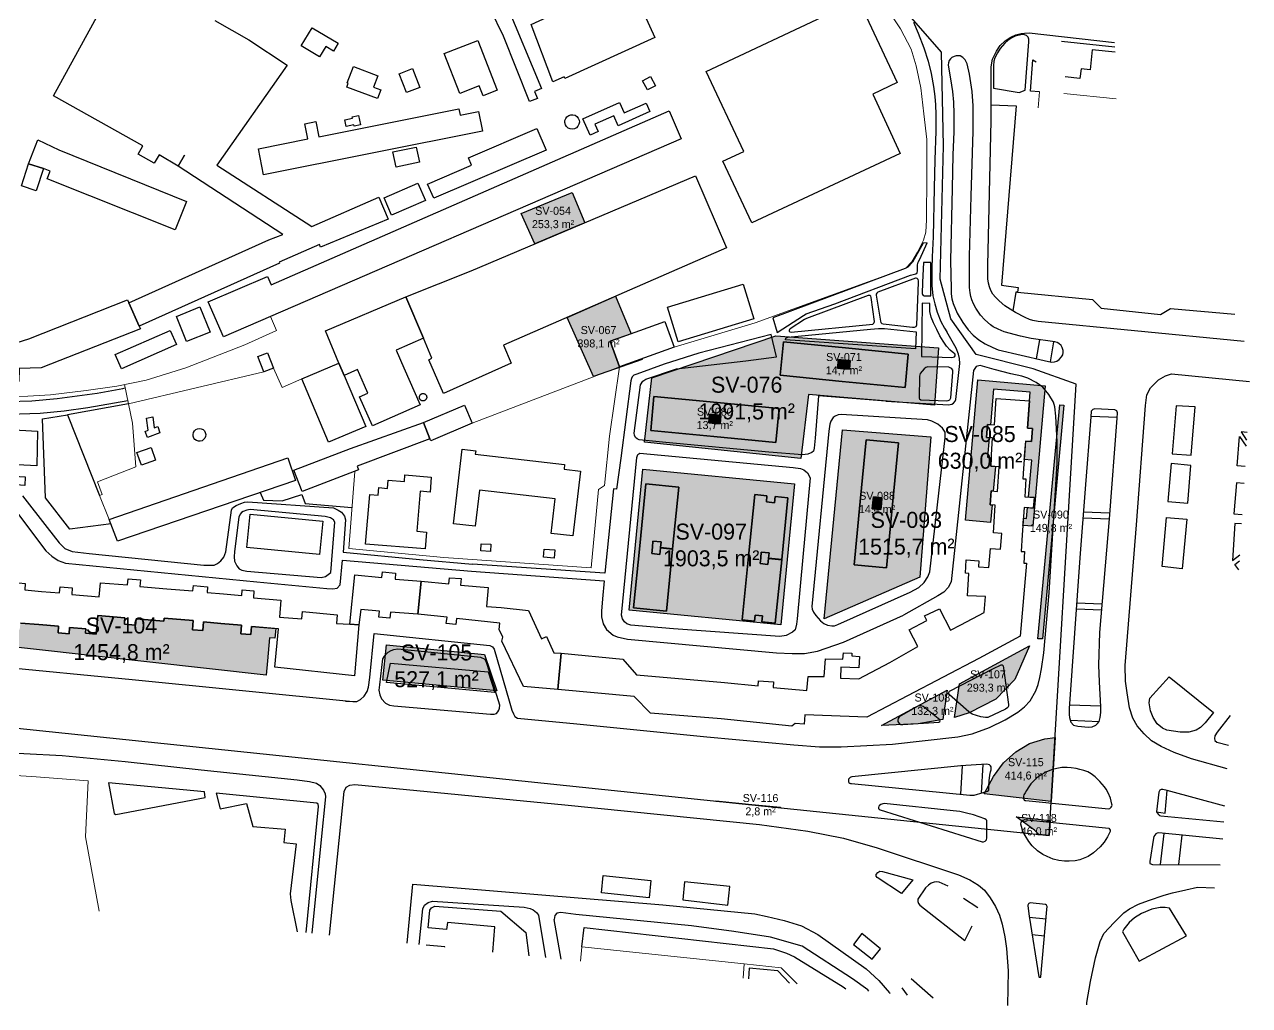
# Model space of a CAD drawing. Header units: metres. Extents: x -1319 to 2200, y -1209 to 1268.
# Drawn here: x 1026.6 to 1485.6, y -1001.9 to -634.2 of the extents above; entities that cross this region are included whole.
import ezdxf

# ---------------------------------------------------------------- set-up
doc = ezdxf.new("R2010")
doc.units = ezdxf.units.M
for name, color, linetype, lineweight, true_color in [('CLADIRI_CONTUR', 7, 'Continuous', 25, 0x4b5962), ('LIMITA_STUDIU', 7, 'Continuous', 25, 0x354c40), ('PARCELE_CONTUR', 7, 'Continuous', 13, 0xb58c63), ('PAVAJ', 7, 'Continuous', 25, 0xd1d6d2), ('STRAZI', 7, 'Continuous', 25, 0xc4cccb), ('VERDE_PLIN', 7, 'Continuous', 25, 0x286847)]:
    doc.layers.add(name, color=color, linetype=linetype, lineweight=lineweight, true_color=true_color)
doc.layers.add('VERDE_CONTUR_CALCUL', color=82, linetype='Continuous', true_color=0x286847)
doc.layers.add('VERDE_SUPRAFETE', color=7, linetype='Continuous', true_color=0x1e372a)

msp = doc.modelspace()

# ---------------------------------------------------------------- hatches: boundary and pattern name
at = {"layer": 'VERDE_PLIN'}
h = msp.add_hatch(color=256, dxfattribs=at)
h.dxf.hatch_style = 1
h.paths.add_polyline_path([(1231.78, -697.2), (1212.75, -705.13), (1217.79, -716.49), (1234.04, -709.61), (1236.54, -708.55), (1231.78, -697.2)])
h = msp.add_hatch(color=256, dxfattribs=at)
h.dxf.hatch_style = 1
h.paths.add_polyline_path([(1246.1, -752.97), (1253.98, -750.13), (1248.09, -736.12), (1230, -744.02), (1239.8, -766.11), (1258.03, -759.8), (1257.91, -759.52), (1249.56, -762.53), (1246.1, -752.97)])
h = msp.add_hatch(color=256, dxfattribs=at)
h.dxf.hatch_style = 1
h.paths.add_polyline_path([(1367.55, -776.86), (1369.07, -755.46), (1358.83, -754.62), (1308.19, -750.91), (1261.71, -766.71), (1258.9, -790.83), (1317.54, -796.85), (1320.35, -772.91), (1367.55, -776.86)])
h.paths.add_polyline_path([(1262.46, -773.65), (1286.13, -775.95), (1309.37, -778.2), (1308.14, -790.95), (1284.89, -788.7), (1261.23, -786.4), (1262.46, -773.65)], flags=0)
h.paths.add_polyline_path([(1309.78, -765.71), (1311.01, -753.2), (1334.24, -755.47), (1357.77, -757.78), (1356.55, -770.29), (1333.01, -767.99), (1309.78, -765.71)], flags=0)
h = msp.add_hatch(color=256, dxfattribs=at)
h.dxf.hatch_style = 1
h.paths.add_polyline_path([(1331.56, -759.78), (1331.25, -763.05), (1333.48, -763.24), (1335.72, -763.46), (1336.04, -760.21), (1333.79, -759.99), (1331.56, -759.78)])
h = msp.add_hatch(color=256, dxfattribs=at)
h.dxf.hatch_style = 1
h.paths.add_polyline_path([(1389.14, -814.27), (1388.47, -814.22), (1388.81, -809.08), (1389.6, -809.13), (1390.42, -799.92), (1388.67, -799.8), (1388.88, -796.6), (1387.44, -796.47), (1388.1, -789.1), (1387.1, -789.03), (1387.42, -784.17), (1388.54, -784.24), (1389.74, -770.88), (1403.46, -772.09), (1403.02, -776.91), (1402.45, -785.5), (1404.26, -785.62), (1403.93, -790.49), (1401.82, -790.35), (1401.3, -796.09), (1401.27, -796.63), (1401.23, -797.23), (1404.02, -797.48), (1402.78, -811.35), (1405.04, -811.5), (1404.63, -815.47), (1402.42, -815.31), (1402.06, -819.35), (1400.92, -819.26), (1400.77, -821.39), (1400.73, -822), (1404.39, -822.32), (1409.1, -769.63), (1383.87, -767.39), (1379.16, -820.08), (1388.54, -820.91), (1389.14, -814.27)])
h = msp.add_hatch(color=256, dxfattribs=at)
h.dxf.hatch_style = 1
h.paths.add_polyline_path([(1285.68, -780.58), (1283.29, -780.35), (1282.98, -783.54), (1285.37, -783.77), (1287.22, -783.95), (1287.53, -780.76), (1285.68, -780.58)])
h = msp.add_hatch(color=256, dxfattribs=at)
h.dxf.hatch_style = 1
h.paths.add_polyline_path([(1406.25, -864.49), (1408.06, -864.56), (1416.08, -776.91), (1414.5, -776.75), (1406.25, -864.49)])
h = msp.add_hatch(color=256, dxfattribs=at)
h.dxf.hatch_style = 1
h.paths.add_polyline_path([(1333.12, -786.12), (1326.29, -857.02), (1362.04, -841.44), (1366.18, -788.83), (1333.12, -786.12)])
h.paths.add_polyline_path([(1349.6, -837.91), (1337.48, -836.75), (1339.73, -813.06), (1341.94, -789.86), (1354.06, -791.01), (1351.86, -814.2), (1349.6, -837.91)], flags=0)
h = msp.add_hatch(color=256, dxfattribs=at)
h.dxf.hatch_style = 1
h.paths.add_polyline_path([(1253.11, -853.72), (1309.98, -859.24), (1315.14, -806.44), (1258.28, -800.92), (1253.11, -853.72)])
h.paths.add_polyline_path([(1305.37, -834.31), (1305.58, -832.26), (1302.68, -831.97), (1302.47, -834.1), (1302.24, -836.3), (1305.14, -836.6), (1305.36, -834.4), (1310.32, -834.9), (1307.91, -858.65), (1302.93, -858.15), (1303.16, -855.88), (1300.4, -855.6), (1300.17, -857.86), (1295.49, -857.39), (1297.9, -833.64), (1300.26, -810.38), (1304.82, -810.84), (1304.58, -813.18), (1307.61, -813.49), (1307.85, -811.15), (1312.68, -811.64), (1310.33, -834.81), (1305.37, -834.31)], flags=0)
h.paths.add_polyline_path([(1264.7, -832.85), (1264.95, -830.42), (1269.45, -830.88), (1267.12, -854.15), (1254.8, -852.91), (1257.14, -829.64), (1259.47, -806.36), (1271.79, -807.6), (1269.47, -830.74), (1264.96, -830.29), (1265.17, -828.2), (1262.09, -827.89), (1261.87, -830.12), (1261.63, -832.54), (1264.7, -832.85)], flags=0)
h = msp.add_hatch(color=256, dxfattribs=at)
h.dxf.hatch_style = 1
h.paths.add_polyline_path([(1347.67, -813.81), (1347.88, -811.63), (1344.68, -811.33), (1344.47, -813.51), (1344.26, -815.78), (1347.46, -816.08), (1347.67, -813.81)])
h = msp.add_hatch(color=256, dxfattribs=at)
h.dxf.hatch_style = 1
h.paths.add_polyline_path([(1078.85, -857.85), (1068.38, -856.98), (1068.18, -859.36), (1064.04, -859.01), (1064.24, -856.61), (1054.02, -855.76), (1053.44, -862.75), (1049.43, -862.41), (1049.56, -860.81), (1043.47, -860.3), (1043.28, -862.63), (1039.16, -862.29), (1039.38, -859.73), (1031.91, -859.1), (1025.05, -858.57), (1024.78, -861.09), (1020.57, -860.63), (1020.92, -857.75), (1017.81, -857.47), (1017.58, -859.13), (1010.38, -858.54), (1010.9, -853.36), (1008.92, -853.17), (1007.42, -865.85), (1117.19, -878.18), (1117.63, -872.76), (1118.43, -864.07), (1120.38, -864.25), (1120.71, -860.64), (1111.66, -859.88), (1111.41, -862.92), (1107.69, -862.61), (1107.96, -859.38), (1100.22, -858.73), (1093.67, -858.18), (1093.4, -861.4), (1089.52, -861.07), (1089.81, -857.62), (1078.94, -856.71), (1078.85, -857.85)])
h = msp.add_hatch(color=256, dxfattribs=at)
h.dxf.hatch_style = 1
h.paths.add_polyline_path([(1162.23, -866.74), (1160.9, -879.98), (1203.61, -884), (1198.97, -870.38), (1162.23, -866.74)])
h = msp.add_hatch(color=256, dxfattribs=at)
h.dxf.hatch_style = 1
h.paths.add_polyline_path([(1380.64, -892.21), (1390.51, -887.14), (1397.65, -879.76), (1403.21, -867.1), (1376.91, -881.39), (1375.14, -893.94), (1380.64, -892.21)])
h = msp.add_hatch(color=256, dxfattribs=at)
h.dxf.hatch_style = 1
h.paths.add_polyline_path([(1370.7, -894.77), (1372.32, -883.79), (1347.7, -897.01), (1361.48, -896.35), (1370.7, -894.77)])
h = msp.add_hatch(color=256, dxfattribs=at)
h.dxf.hatch_style = 1
h.paths.add_polyline_path([(1403.15, -903.78), (1398.01, -906.85), (1393.44, -910.95), (1389.7, -916.07), (1386.25, -922.62), (1411.36, -925.48), (1412.79, -901.54), (1408.87, -901.98), (1403.15, -903.78)])
h = msp.add_hatch(color=256, dxfattribs=at)
h.dxf.hatch_style = 1
h.paths.add_polyline_path([(1309.88, -927.81), (1309.9, -927.58), (1285.65, -925.29), (1295.47, -926.32), (1309.88, -927.81)])
h = msp.add_hatch(color=256, dxfattribs=at)
h.dxf.hatch_style = 1
h.paths.add_polyline_path([(1398.18, -931.2), (1405.11, -936.25), (1406.7, -937.82), (1410.6, -938.22), (1410.94, -932.59), (1398.18, -931.2)])

# ---------------------------------------------------------------- linework, layer by layer
at = {"layer": 'CLADIRI_CONTUR'}
for points in [[(1097.9, -632.71), (1110.6, -640), (1125.04, -649.45), (1098.66, -686.95), (1134.23, -709.9), (1159.41, -698.95), (1162.84, -707.17), (1137.56, -717.65), (1137.08, -716.65), (1121.96, -723.36), (1122.1, -723.68), (1069.56, -747.25), (1065.67, -738.61), (1118.2, -714.99), (1123.4, -712.9), (1084.22, -687.35), (1076.99, -683.06), (1075.15, -686.26), (1069.2, -682.87), (1070.93, -679.68), (1037.47, -660.91), (1063.47, -613.52)], [(1022.07, -843.29), (1026.87, -843.74), (1026.71, -846.18), (1032.94, -846.73), (1039.76, -847.3), (1039.95, -845), (1044.48, -845.38), (1044.27, -847.9), (1054.61, -848.77), (1055.05, -843.47), (1065.2, -844.32), (1065.39, -841.99), (1070.05, -842.38), (1069.85, -844.88), (1079.87, -845.71), (1089.7, -846.54), (1089.87, -844.52), (1095.22, -844.97), (1095.03, -847.16), (1101.15, -847.68), (1108.01, -848.25), (1108.19, -846.08), (1112.58, -846.45), (1112.36, -849.1), (1122.64, -849.96), (1122.12, -856.32), (1130.48, -857.01), (1130.76, -854.31), (1143.72, -855.45), (1143.51, -858.7), (1148.46, -858.98), (1151.93, -859.24), (1150.21, -878.33), (1120.4, -875.11), (1121.74, -860.73), (1111.66, -859.88), (1111.41, -862.92), (1107.69, -862.61), (1107.96, -859.38), (1100.22, -858.73), (1093.67, -858.18), (1093.4, -861.4), (1089.52, -861.07), (1089.81, -857.62), (1078.94, -856.71), (1078.85, -857.85), (1068.38, -856.98), (1068.18, -859.36), (1064.04, -859.01), (1064.24, -856.61), (1054.02, -855.76), (1053.44, -862.75), (1049.43, -862.41), (1049.56, -860.81), (1043.47, -860.3), (1043.28, -862.63), (1039.16, -862.29), (1039.38, -859.73), (1031.91, -859.1), (1025.05, -858.57)]]:
    msp.add_lwpolyline(points, dxfattribs=at)
for points in [[(1254.83, -621.51), (1262.77, -639.09), (1229.1, -654.51), (1228.79, -653.8), (1224.54, -655.72), (1216.5, -634.22), (1257.3, -615.34), (1259.07, -619.26), (1254.83, -621.51)], [(1215.82, -663.12), (1206.06, -638.59), (1201.27, -628.61), (1207, -626.18), (1220.27, -658.24), (1217.73, -659.31), (1218.78, -661.97), (1215.82, -663.12)], [(1339.11, -625.09), (1353.64, -656.03), (1344.44, -660.35), (1354.78, -682.6), (1299.14, -708.63), (1288.31, -685.48), (1296.09, -681.84), (1282.05, -651.8), (1329.91, -629.41), (1339.11, -625.09)], [(1142.33, -644.22), (1139.48, -642.5), (1137.15, -646.37), (1130.3, -642.24), (1134.4, -635.44), (1144.1, -641.29), (1142.33, -644.22)], [(1203.72, -658.9), (1198.45, -660.95), (1197.01, -657.23), (1189.72, -660.06), (1183.89, -645.07), (1196.46, -640.19), (1203.72, -658.9)], [(1160.09, -658.77), (1158.89, -661.98), (1147.38, -657.69), (1147.93, -656.2), (1147.56, -656.06), (1149.81, -650.03), (1158.95, -653.43), (1157.34, -657.75), (1160.09, -658.77)], [(1174.69, -657.79), (1169.7, -659.75), (1166.94, -652.71), (1171.93, -650.75), (1174.69, -657.79)], [(1262.99, -657.17), (1259.99, -658.77), (1258.17, -655.37), (1261.17, -653.76), (1262.99, -657.17)], [(1240.3, -671.64), (1241.51, -674.35), (1238.53, -675.69), (1235.79, -669.55), (1249.51, -663.41), (1251.28, -667.36), (1259.49, -663.69), (1260.91, -666.87), (1249.03, -672.18), (1247.38, -668.48), (1240.3, -671.64)], [(1117.64, -728.66), (1119.04, -731.83), (1268.2, -666.58), (1272.65, -677.03), (1101.18, -751.34), (1095.39, -738.15), (1117.64, -728.66)], [(1189.86, -668.27), (1196.7, -666.9), (1198.16, -674.23), (1116.16, -690.58), (1114.21, -680.79), (1132.76, -677.09), (1131.64, -671.45), (1135.72, -670.64), (1136.86, -676.33), (1189.38, -665.85), (1189.86, -668.27)], [(1149.4, -668.78), (1151.76, -668.31), (1152.47, -671.86), (1150.11, -672.34), (1150.01, -671.82), (1147.07, -672.41), (1146.58, -669.95), (1149.52, -669.36), (1149.4, -668.78)], [(1230.33, -673.03), (1229.72, -672.5), (1229.29, -671.81), (1229.08, -671.02), (1229.12, -670.21), (1229.39, -669.45), (1229.87, -668.8), (1230.53, -668.32), (1231.3, -668.05), (1232.11, -668.03), (1232.89, -668.24), (1233.58, -668.67), (1234.11, -669.29), (1234.43, -670.04), (1234.51, -670.84), (1234.36, -671.64), (1233.98, -672.36), (1233.4, -672.93), (1232.68, -673.31), (1231.88, -673.45), (1231.08, -673.36), (1230.33, -673.03)], [(1192.92, -684.18), (1218.54, -673.22), (1222.01, -681.32), (1179.92, -699.34), (1177.66, -694.05), (1194.13, -687), (1192.92, -684.18)], [(1031.01, -696.54), (1025.42, -694.73), (1028.1, -686.45), (1031.6, -677.4), (1039.4, -681.15), (1087.24, -700.63), (1083, -711.22), (1035.02, -692.03), (1036.18, -689.17), (1033.69, -688.26), (1031.01, -696.54)], [(1086.57, -683.17), (1086.57, -683.17), (1084.22, -687.35), (1086.57, -683.17)], [(1165.83, -687.76), (1164.61, -682.02), (1173.4, -680.15), (1174.62, -685.88), (1165.83, -687.76)], [(1033.69, -688.26), (1033.69, -688.26), (1028.1, -686.45), (1033.69, -688.26)], [(1183.62, -772.6), (1178.04, -759.96), (1179.28, -759.32), (1176.14, -751.81), (1169.46, -736.3), (1193.91, -726.61), (1278.05, -690.96), (1289.63, -717.98), (1206.07, -754.47), (1206.07, -754.47), (1208.93, -761.14), (1183.62, -772.6)], [(1176.8, -700.25), (1164.13, -705.68), (1161.34, -699.15), (1174.01, -693.73), (1176.8, -700.25)], [(1299.88, -744.58), (1271.57, -753.21), (1267.59, -740.14), (1295.9, -731.51), (1299.88, -744.58)], [(1070.02, -748.27), (1032.84, -762.97), (1032.84, -762.97), (1024.58, -763.13), (1024.52, -768), (988.06, -765.85), (976.4, -763.79), (974.93, -763.52), (977.03, -754.19), (1016.65, -755.72), (1028.26, -752.02), (1065.17, -737.46), (1065.67, -738.61), (1069.56, -747.25), (1070.02, -748.27)], [(1153.97, -769.49), (1153.97, -769.49), (1151.38, -763.54), (1146.41, -765.82), (1144.41, -761.21), (1139.33, -749.04), (1169.46, -736.3), (1176.14, -751.81), (1165.83, -756.32), (1168.69, -762.92), (1174.85, -776.73), (1157.02, -784.69), (1152.16, -773.79), (1155.27, -772.4), (1153.97, -769.49)], [(1096.2, -749.51), (1087.35, -753.11), (1083.49, -743.62), (1092.34, -740.02), (1096.2, -749.51)], [(1269.98, -755.16), (1249.56, -762.53), (1246.1, -752.97), (1266.53, -745.6), (1269.98, -755.16)], [(1081.23, -748.87), (1083.57, -754.21), (1062.95, -763.25), (1060.61, -757.91), (1081.23, -748.87)], [(1114.08, -758.71), (1117.7, -757.35), (1119.87, -763.11), (1116.25, -764.48), (1114.08, -758.71)], [(1356.55, -770.29), (1333.01, -767.99), (1309.78, -765.71), (1311.01, -753.2), (1334.24, -755.47), (1357.77, -757.78), (1356.55, -770.29)], [(1146.41, -765.82), (1154.44, -784.96), (1140.53, -790.83), (1130.5, -767.08), (1144.41, -761.21), (1146.41, -765.82)], [(1336.04, -760.21), (1333.79, -759.99), (1331.56, -759.78), (1331.25, -763.05), (1333.48, -763.24), (1335.72, -763.46), (1336.04, -760.21)], [(1174.8, -773.15), (1174.89, -773.04), (1174.99, -772.93), (1175.1, -772.84), (1175.22, -772.76), (1175.35, -772.69), (1175.48, -772.64), (1175.62, -772.6), (1175.76, -772.57), (1175.91, -772.56), (1176.05, -772.57), (1176.19, -772.59), (1176.33, -772.62), (1176.47, -772.67), (1176.6, -772.73), (1176.72, -772.81), (1176.83, -772.9), (1176.94, -772.99), (1177.03, -773.1), (1177.11, -773.22), (1177.18, -773.35), (1177.23, -773.48), (1177.27, -773.62), (1177.3, -773.76), (1177.31, -773.91), (1177.31, -774.05), (1177.29, -774.2), (1177.25, -774.33), (1177.2, -774.47), (1177.14, -774.6), (1177.06, -774.72), (1176.98, -774.84), (1176.88, -774.94), (1176.77, -775.03), (1176.65, -775.11), (1176.52, -775.18), (1176.39, -775.24), (1176.25, -775.28), (1176.11, -775.3), (1175.96, -775.31), (1175.82, -775.31), (1175.68, -775.29), (1175.54, -775.25), (1175.4, -775.21), (1175.27, -775.14), (1175.15, -775.07), (1175.03, -774.98), (1174.93, -774.88), (1174.84, -774.77), (1174.76, -774.65), (1174.69, -774.52), (1174.63, -774.39), (1174.59, -774.25), (1174.57, -774.11), (1174.56, -773.97), (1174.56, -773.82), (1174.58, -773.68), (1174.62, -773.54), (1174.67, -773.4), (1174.73, -773.27), (1174.8, -773.15)], [(1339.44, -871.14), (1339.28, -875.37), (1332.45, -875.12), (1332.37, -879.28), (1339.23, -879.5), (1350.81, -873.39), (1361.31, -867.42), (1358.04, -861.07), (1364.76, -857.64), (1363.85, -855.92), (1369.48, -853.24), (1373.64, -861.2), (1377.5, -859.22), (1386.24, -854.58), (1386.71, -848.66), (1380, -848.36), (1380.49, -839.98), (1379.19, -839.93), (1379.47, -834.92), (1384.15, -835.21), (1384.08, -837.5), (1387.98, -837.71), (1388.52, -830.59), (1392.34, -830.86), (1392.81, -825.01), (1389.66, -824.8), (1390.36, -814.35), (1388.47, -814.22), (1388.81, -809.08), (1391.19, -809.24), (1391.8, -800.01), (1388.67, -799.8), (1389.38, -789.18), (1387.1, -789.03), (1387.42, -784.17), (1390.07, -784.34), (1390.73, -774.45), (1403.13, -775.27), (1402.45, -785.5), (1404.26, -785.62), (1403.93, -790.49), (1401.68, -790.35), (1401, -800.62), (1400.74, -804.5), (1401.87, -804.58), (1401.44, -811.26), (1405.04, -811.5), (1404.63, -815.47), (1401.2, -815.23), (1400.48, -825.52), (1400.09, -831.71), (1401.26, -831.79), (1401.06, -836.09), (1402, -836.17), (1399.72, -863.56), (1384.2, -871.82), (1357.51, -885.83), (1357.51, -885.83), (1342.29, -893.87), (1319.04, -892.98), (1318.72, -896.47), (1315.39, -896.23), (1314.13, -897.2), (1287.64, -894.49), (1261.16, -892.4), (1255.09, -886.14), (1226.39, -883.52), (1227.65, -869.9), (1250.8, -872.08), (1255.86, -878.04), (1288.93, -880.93), (1301.48, -882.09), (1301.6, -880.2), (1307.26, -880.58), (1307.11, -882.73), (1319.74, -883.82), (1320.25, -878.59), (1326.28, -878.61), (1326.74, -871.99), (1333.28, -872.15), (1333.48, -869.78), (1336.64, -869.83), (1336.56, -870.93), (1339.44, -871.14)], [(1284.89, -788.7), (1261.23, -786.4), (1262.46, -773.65), (1286.13, -775.95), (1309.37, -778.2), (1308.14, -790.95), (1284.89, -788.7)], [(1176.11, -783.41), (1191.44, -776.96), (1194.35, -783.64), (1178.86, -790.34), (1178.52, -789.5), (1176.11, -783.41)], [(1287.53, -780.76), (1285.68, -780.58), (1283.29, -780.35), (1282.98, -783.54), (1285.37, -783.77), (1285.33, -784.21), (1285.37, -783.77), (1287.22, -783.95), (1287.53, -780.76)], [(1031.22, -799.71), (980.13, -797.03), (980.72, -783.74), (1031.49, -786.69), (1031.22, -799.71)], [(1075.23, -785.42), (1076.57, -784.91), (1077.24, -787.32), (1072.69, -788.98), (1071.78, -786.73), (1072.93, -786.27), (1072.31, -781.74), (1074.62, -781.31), (1075.23, -785.42)], [(1178.52, -789.5), (1151.23, -799.77), (1151.77, -801.19), (1130.62, -809.28), (1127.56, -801.29), (1148.71, -793.2), (1176.11, -783.41), (1178.52, -789.5)], [(1090.47, -789.8), (1090.03, -789.24), (1089.77, -788.57), (1089.73, -787.86), (1089.89, -787.17), (1090.25, -786.55), (1090.78, -786.08), (1091.43, -785.77), (1092.13, -785.67), (1092.84, -785.79), (1093.48, -786.1), (1093.99, -786.59), (1094.34, -787.21), (1094.5, -787.91), (1094.43, -788.62), (1094.17, -789.28), (1093.72, -789.83), (1093.12, -790.23), (1092.44, -790.43), (1091.73, -790.43), (1091.05, -790.21), (1090.47, -789.8)], [(1070.4, -799.43), (1068.71, -794.64), (1074.01, -792.76), (1075.71, -797.56), (1070.4, -799.43)], [(1195.49, -822.3), (1187.36, -821.36), (1190.58, -793.43), (1195.66, -794.02), (1195.52, -795.25), (1228.97, -799.1), (1228.76, -800.91), (1234.92, -801.61), (1232.12, -825.9), (1223.97, -824.96), (1225.46, -812.03), (1197.05, -808.76), (1195.49, -822.3)], [(1354.06, -791.01), (1351.86, -814.2), (1349.6, -837.91), (1337.48, -836.75), (1339.73, -813.06), (1341.94, -789.86), (1354.06, -791.01)], [(1058.26, -819.73), (1125.24, -796.64), (1128.15, -805.17), (1061.4, -827.95), (1058.26, -819.73)], [(1177.25, -824.47), (1176.73, -830.82), (1154.42, -828.97), (1155.96, -810.42), (1159.17, -810.68), (1159.4, -807.83), (1162.61, -808.1), (1162.86, -805.08), (1168.94, -805.59), (1169.15, -803.05), (1179.01, -803.87), (1178.55, -809.48), (1174.84, -809.17), (1173.6, -824.17), (1177.25, -824.47)], [(1264.7, -832.85), (1264.95, -830.42), (1269.45, -830.88), (1267.12, -854.15), (1254.8, -852.91), (1257.14, -829.64), (1259.47, -806.36), (1271.79, -807.6), (1269.47, -830.74), (1264.96, -830.29), (1265.17, -828.2), (1262.09, -827.89), (1261.87, -830.12), (1261.63, -832.54), (1264.7, -832.85)], [(1305.36, -834.4), (1310.32, -834.9), (1307.91, -858.65), (1302.93, -858.15), (1303.16, -855.88), (1300.4, -855.6), (1300.17, -857.86), (1295.49, -857.39), (1297.9, -833.64), (1300.26, -810.38), (1304.82, -810.84), (1304.58, -813.18), (1307.61, -813.49), (1307.85, -811.15), (1312.68, -811.64), (1310.33, -834.81), (1305.37, -834.31), (1305.58, -832.26), (1302.68, -831.97), (1302.47, -834.1), (1302.24, -836.3), (1305.14, -836.6), (1305.36, -834.4)], [(1344.26, -815.78), (1347.46, -816.08), (1347.67, -813.81), (1347.88, -811.63), (1344.68, -811.33), (1344.47, -813.51), (1344.26, -815.78)], [(1137.13, -832.85), (1109.95, -830.22), (1111.15, -817.77), (1138.34, -820.39), (1137.13, -832.85)], [(1197.59, -831.56), (1197.77, -828.84), (1201.36, -829.08), (1201.18, -831.8), (1197.59, -831.56)], [(1221.06, -833.94), (1221.28, -830.9), (1225.27, -831.2), (1225.05, -834.24), (1221.06, -833.94)], [(1152.56, -853.49), (1151.93, -859.24), (1148.46, -858.98), (1150.31, -840.49), (1160.52, -841.48), (1160.73, -839.44), (1165.67, -839.9), (1165.45, -842.15), (1175.24, -842.9), (1174.02, -855.26), (1163.72, -854.53), (1163.43, -856.76), (1159.33, -856.41), (1159.6, -854.11), (1152.56, -853.49)], [(1220.29, -864.49), (1222.21, -863.58), (1224.99, -869.71), (1227.65, -869.9), (1226.39, -883.52), (1213.52, -882.39), (1205.44, -865.34), (1205.89, -863.92), (1204.42, -860.97), (1204.66, -858.57), (1204.66, -858.57), (1188.49, -856.83), (1188.2, -859.1), (1184.63, -858.81), (1184.96, -856.34), (1174.02, -855.26), (1175.24, -842.9), (1185.6, -843.94), (1185.84, -841.62), (1190.16, -841.93), (1190.01, -844.35), (1200.33, -845.32), (1199.73, -852.35), (1205.25, -852.78), (1215.4, -853.87), (1220.29, -864.49)]]:
    msp.add_lwpolyline(points, close=True, dxfattribs=at)
at = {"layer": 'LIMITA_STUDIU'}
msp.add_lwpolyline([(1012.94, -896.82), (1295.47, -926.32), (1410.6, -938.22), (1420.69, -769.02), (1404.52, -763.32), (1383.18, -757.89), (1373.67, -744.5), (1369.72, -729.69), (1371.02, -679.75), (1370.24, -644.57), (1201.03, -451.04), (1171.02, -416.11), (1152.27, -386.88), (1128.98, -332.16), (1082.41, -216.5), (1040.11, -110.56), (989.66, 11.69)], dxfattribs=at)
at = {"layer": 'PARCELE_CONTUR'}
for points in [[(1351.82, -631.42), (1354.86, -635.85), (1358.85, -643.47), (1360.76, -649.7), (1362.41, -658.02), (1363.58, -667.69), (1364.71, -677.28), (1364.68, -690.69), (1364.64, -707.5), (1364.28, -712.04), (1363.51, -715.12), (1361.27, -719.55), (1359.07, -723.14), (1356.88, -725.52), (1300.36, -746.03), (1269.98, -755.16)], [(1406.89, -659.47), (1406.47, -665.48)], [(1435.64, -662.04), (1416.04, -660.15)], [(975, -770.06), (981.62, -771.53), (987.92, -772.77), (994.95, -773.65), (1003.89, -774.16), (1014.88, -774.24), (1036.27, -772.99), (1049.67, -771.38), (1061.18, -769.77), (1072.24, -767.57), (1087.03, -762.96), (1109.09, -754.24), (1121.03, -748.89), (1118.75, -743.73)], [(1065.57, -776.41), (1116.25, -764.48)], [(1119.87, -763.11), (1123.12, -770.24), (1130.5, -767.08)], [(1249.56, -762.53), (1245.75, -788.56), (1243.91, -807.09), (1241.72, -808.56), (1238.93, -837.86), (1183.7, -833.98), (1148.09, -830.61), (1150.33, -801.74)], [(1194.35, -783.64), (1249.56, -762.53)], [(1064.02, -769.2), (1067.11, -783.61), (1068.35, -800.02), (1054, -805.63), (1055.68, -810.39), (1054.69, -810.74), (1058.26, -819.73)], [(938.49, -920.26), (949.19, -918.29), (963.84, -916.53), (981.42, -915.21), (994.75, -914.92), (1012.55, -915.14), (1029.33, -916.16), (1050.5, -917.7), (1049.47, -938.72), (1054.51, -966.52)], [(1295.91, -991.71), (1296.32, -986.28), (1235.41, -980.01), (1234.92, -985.35)], [(1316.17, -993.81), (1310.11, -987.81), (1296.32, -986.28)]]:
    msp.add_lwpolyline(points, dxfattribs=at)
at = {"layer": 'PAVAJ'}
for points in [[(1399.28, -659.78), (1401.58, -658.84), (1402.89, -640.77), (1402.96, -639.72), (1402.72, -638.92), (1402, -638.31), (1401.3, -638.05), (1400.55, -638.01), (1399.94, -638.05), (1397.85, -638.66), (1396.33, -639.37), (1395.02, -640.28), (1393.9, -641.19), (1393.01, -642.17), (1392.17, -643.2), (1391.14, -644.87), (1390.15, -646.72), (1389.87, -648), (1389.71, -649.74), (1389.66, -658.12), (1399.28, -659.78)], [(1415.21, -640.49), (1435.19, -642.62)], [(1435.26, -644.59), (1426.68, -643.7), (1425.88, -651.19), (1422.55, -650.91), (1422.09, -654.47), (1416.61, -653.87)], [(1406.89, -659.47), (1403.5, -659.2), (1404.43, -647.44), (1405.66, -648.28)], [(1388.85, -664.33), (1398.21, -664.77), (1392.73, -731.96), (1398.88, -732.87), (1398.74, -734.61), (1398.02, -734.56), (1396.93, -741.55)], [(1361.19, -725.54), (1361.2, -724.33), (1361.49, -723.37), (1362.03, -722.14), (1364.8, -716.09), (1363.31, -716.15), (1359.36, -723.31), (1357.57, -725.13), (1356.55, -725.66), (1306.98, -744.24), (1308.62, -749.7), (1318.48, -743.28), (1319.49, -742.72), (1330.26, -738.9), (1358.55, -728.24), (1360.55, -727.72), (1361.06, -727.3), (1361.17, -726.61), (1361.19, -725.54)], [(1363.41, -723.46), (1363.11, -730.84), (1363, -735.15), (1363.05, -735.48), (1363.33, -735.76), (1363.67, -735.89), (1366.24, -735.9), (1366.19, -723.48), (1363.41, -723.46)], [(1348.36, -746.47), (1359.4, -747.74), (1360.1, -747.7), (1360.7, -747.39), (1360.94, -746.86), (1361.64, -730.98), (1361.64, -730.35), (1361.43, -729.8), (1361.13, -729.49), (1360.71, -729.36), (1360.42, -729.35), (1346.37, -734.57), (1345.92, -734.96), (1345.78, -735.36), (1345.78, -735.71), (1347.36, -745.44), (1347.51, -745.97), (1347.81, -746.28), (1348.36, -746.47)], [(1313.84, -749.59), (1344.48, -746.51), (1344.81, -746.23), (1345.04, -745.95), (1345.11, -745.6), (1343.85, -736.5), (1343.74, -736.11), (1343.41, -735.87), (1343.13, -735.8), (1342.71, -735.83), (1319.66, -744.41), (1318.89, -744.82), (1313.51, -748.33), (1313.29, -748.56), (1313.16, -748.88), (1313.18, -749.21), (1313.36, -749.42), (1313.84, -749.59)], [(1363, -738.68), (1362.69, -758.68), (1370.4, -758.96), (1373.99, -759.02), (1374.57, -758.98), (1375.06, -758.75), (1375.27, -758.42), (1375.34, -758.02), (1375.15, -757.68), (1374.83, -757.39), (1373.46, -756.27), (1372.11, -754.84), (1370.85, -752.98), (1369.62, -750.87), (1368.43, -748.6), (1367.27, -746.07), (1366.39, -743.95), (1365.89, -741.78), (1365.9, -738.76), (1363, -738.68)], [(1398.74, -734.61), (1426.77, -737.32), (1430.09, -740.51), (1452.29, -742.99), (1456.08, -740.65), (1480.12, -742.81)], [(1312.66, -751.39), (1343.65, -748.45), (1346.63, -748.24), (1348.91, -748.24), (1360.76, -749.39), (1360.5, -755.78), (1311.73, -752.42), (1311.84, -751.86), (1312.66, -751.39)], [(1406.88, -752.37), (1405.66, -759.5)], [(1412.2, -753.13), (1410.92, -760.64)], [(1362.44, -774.93), (1372.15, -775.32), (1372.75, -775.21), (1373.34, -774.86), (1373.76, -774.2), (1374.43, -764.56), (1374.4, -763.82), (1374.1, -763.35), (1373.75, -763.03), (1373.41, -762.87), (1372.94, -762.73), (1365.11, -762.56), (1364.33, -762.86), (1363.72, -763.26), (1362.18, -765.06), (1361.97, -766.01), (1361.9, -774.25), (1361.98, -774.58), (1362.44, -774.93)], [(1065.57, -776.41), (1042.76, -780.56), (1054.69, -810.74)], [(1456.6, -795.14), (1463.77, -795.7), (1465.31, -777.53), (1458.1, -777.16), (1456.6, -795.14)], [(1059.1, -821.44), (1043.57, -823.42), (1034.48, -811.7), (1033.38, -781.99), (1042.76, -780.56)], [(1426.2, -781.01), (1436.1, -781.39)], [(1483.96, -799.95), (1481.06, -799.67), (1481.86, -788.67)], [(1481.86, -788.67), (1484.42, -792.32)], [(1482.47, -786.89), (1484.56, -790.03)], [(1484.73, -787.1), (1482.47, -786.89)], [(998.92, -802.14), (1026.86, -803.79), (1026.66, -806.97), (998.7, -804.92), (998.92, -802.14)], [(1455.01, -813.03), (1462.5, -813.59), (1463.63, -799.54), (1456.27, -798.84), (1455.01, -813.03)], [(1480.74, -806), (1479.75, -817.65), (1482.9, -817.88)], [(1483.59, -806.25), (1480.74, -806)], [(1114.94, -809.68), (1116.13, -812.47), (1123.2, -812.76), (1130.45, -810.38), (1131.77, -813.79), (1149.29, -815.22)], [(1423.35, -816.86), (1433.34, -817.24)], [(1423.18, -819.1), (1433.17, -819.48)], [(1454.54, -819.02), (1462.17, -819.63), (1460.44, -838.22), (1452.95, -837.38), (1454.54, -819.02)], [(1480.1, -821.23), (1479.31, -835.09), (1481.99, -832.98)], [(1482.69, -821.39), (1480.1, -821.23)], [(1480.1, -836.68), (1481.86, -835.22)], [(1481.65, -838.69), (1480.1, -836.68)], [(1420.7, -853.2), (1430.28, -853.57)], [(1420.85, -851.05), (1430.47, -851.41)], [(1163.77, -873.6), (1200.37, -876.89), (1202.83, -884.67), (1162.23, -880.89), (1163.77, -873.6)], [(1373.2, -884.07), (1389.43, -875.72), (1392.51, -874.22), (1392.97, -874.25), (1393.35, -874.6), (1395.35, -889.12), (1395.35, -889.78), (1395.07, -890.27), (1394.16, -890.82), (1387.57, -894.04), (1386.66, -894.04), (1384.98, -893.76), (1381.71, -892.71), (1380.45, -891.83), (1373.23, -885.49), (1372.88, -884.86), (1373.2, -884.07)], [(1455.48, -878.77), (1472.1, -892.16), (1469.01, -896), (1467.28, -897.78), (1465.69, -898.76), (1462.92, -899.46), (1459.65, -899.51), (1454.64, -898.76), (1453, -897.97), (1451.08, -896.37), (1449.48, -894.03), (1448.5, -891.55), (1447.99, -888.55), (1448.27, -886.73), (1455.48, -878.77)], [(1355.67, -896.6), (1369.2, -895.8), (1369.6, -895.55), (1369.67, -895.2), (1369.58, -894.87), (1363.33, -889.91), (1362.59, -889.59), (1361.89, -889.62), (1361.29, -889.76), (1354.39, -893.8), (1353.96, -894.32), (1353.82, -894.95), (1353.89, -895.55), (1354.35, -896.18), (1354.98, -896.57), (1355.67, -896.6)], [(1418.13, -889.21), (1429.88, -889.66)], [(1418.49, -895.04), (1429.26, -895.45)], [(1478.4, -893.27), (1473.53, -899.44), (1472.59, -900.89), (1472.5, -901.83), (1472.69, -902.67), (1473.34, -903.19), (1477.74, -904.4)], [(1377.95, -912.07), (1377.37, -922.75)], [(1385.64, -911.62), (1385.06, -922.35)], [(1060.86, -930.4), (1094.34, -923.95), (1094.01, -921.9), (1058.04, -918.53), (1060.22, -929.98), (1060.86, -930.4)], [(1098.35, -922.4), (1099.87, -928.17), (1109.83, -926.26), (1112.17, -934.87), (1124.26, -935.82), (1123.82, -940.88), (1128.4, -941.39), (1126.2, -960.11), (1126.24, -961.35), (1126.39, -962.63), (1128.77, -974.27)], [(1132.15, -974.62), (1136.75, -927.29), (1136.64, -926.52), (1136.13, -926.15), (1098.35, -922.4)], [(1450.76, -929.37), (1453.97, -929.8), (1454.75, -921.39)], [(1453.52, -937.44), (1452.15, -949.11)], [(1460.27, -938.11), (1458.98, -949.14)], [(1261.32, -955.11), (1260.7, -961.63), (1242.75, -959.68), (1243.39, -953.24), (1261.32, -955.11)], [(1348.09, -951.66), (1359.41, -954.78), (1355.23, -959.94), (1346.08, -953.97), (1345.71, -953.42), (1345.78, -952.83), (1346.33, -952.03), (1347.07, -951.63), (1348.09, -951.66)], [(1273.9, -955.64), (1273.22, -962.39), (1290.13, -964.3), (1290.92, -957.34), (1273.9, -955.64)], [(1372.65, -957.18), (1369.37, -955.73), (1368.38, -955.55), (1367.43, -955.66), (1366.37, -956.09), (1365.38, -956.79), (1364.21, -957.85), (1361.35, -962.1), (1361.28, -962.98), (1361.57, -963.75), (1362.05, -964.34), (1378.9, -977.6), (1381.68, -972.12)], [(1378.44, -961.65), (1383.87, -965.22)], [(1184.77, -973.49), (1177.88, -972.83), (1178.47, -966.24), (1179.13, -965.36), (1180.3, -964.7), (1205.06, -966.61), (1214.44, -974.59), (1215.56, -983.33)], [(1444.3, -985.37), (1462.01, -975.87), (1455.62, -965.42), (1454.06, -965.16), (1452.16, -965.24), (1449.05, -965.85), (1445.16, -967.49), (1442.57, -969.04), (1440.59, -970.77), (1438.51, -973.28), (1438.08, -974.31), (1444.3, -985.37)], [(1202.07, -981.92), (1202.79, -972.39), (1185.13, -970.86), (1184.77, -973.49)], [(1235.41, -980.01), (1236.27, -972.76), (1307.25, -980.67), (1312.09, -982.36), (1315.16, -983.75), (1333.33, -994.88), (1334.31, -995.68)], [(1403.11, -968.77), (1409.39, -969.44)], [(1340.36, -974.89), (1337.21, -979.06), (1344.25, -984.63), (1347.32, -980.75), (1340.36, -974.89)], [(1404.15, -975.27), (1408.83, -975.77)], [(1177.15, -979.32), (1177.15, -979.32)], [(1184.1, -980.05), (1184.11, -979.94), (1177.15, -979.32)], [(1313.31, -993.51), (1308.88, -988.95), (1298.19, -987.92), (1297.87, -991.91)], [(1357.48, -998.07), (1355.44, -995.27)], [(1358.84, -991.82), (1367.1, -999.02), (1367.06, -999.07)]]:
    msp.add_lwpolyline(points, dxfattribs=at)
at = {"layer": 'STRAZI'}
for points in [[(1359.72, -633.34), (1361.52, -637.52), (1363.64, -642.94), (1365.18, -647.96), (1366.28, -652.54), (1367.19, -657.52), (1367.71, -661.25), (1367.93, -664.29), (1368.07, -667.96), (1368.04, -674.22), (1367.74, -684.99), (1367.52, -695.58), (1367.08, -713.85), (1366.75, -721.29), (1366.61, -725.68), (1366.53, -729.71), (1366.57, -732.06), (1366.97, -735.9), (1367.67, -738.91), (1368.55, -742.09), (1370.01, -745.5), (1371.33, -748.1), (1372.18, -749.49)], [(1483.66, -753.01), (1442.58, -749.09), (1406.49, -745.52), (1404.39, -745.21), (1403.19, -744.81), (1401.51, -744.07), (1397.92, -742.18), (1393.95, -739.64), (1391.81, -737.87), (1390.42, -736.38), (1389.48, -735.25), (1388.68, -733.9), (1388.15, -732.6), (1387.77, -731.15), (1387.61, -729.6), (1387.54, -724.47), (1388.85, -670.4), (1388.85, -658.26), (1388.76, -652.29), (1388.85, -650.15), (1389.35, -647.21), (1390.78, -644.22), (1392.25, -642.08), (1394.06, -640.36), (1396.16, -638.99), (1398.11, -638.15), (1400.06, -637.58), (1401.34, -637.42), (1403.07, -637.31), (1435.07, -640.94)], [(1372.94, -650.99), (1373.57, -654.63), (1374.29, -659.37), (1374.67, -663.3), (1374.83, -667.69), (1374.77, -674.42), (1374.5, -683.03), (1374.2, -695.72), (1373.61, -722.63), (1373.78, -733.28), (1373.82, -735.15), (1374.06, -737.06), (1374.54, -738.78), (1376.14, -742.46), (1378.15, -745.92), (1380.21, -748.72), (1382.1, -750.65), (1384.24, -752.48), (1386.56, -753.89), (1389.48, -755.36), (1391.45, -756.18), (1408.7, -760.21), (1411.41, -760.74), (1412.54, -760.69), (1413.49, -760.46), (1414.35, -759.83), (1415.23, -758.84), (1415.63, -758), (1415.8, -757.18), (1415.78, -756.37), (1415.48, -755.36), (1415.02, -754.54), (1414.24, -753.82), (1413.51, -753.4), (1412.67, -753.19), (1403.82, -751.93), (1399.83, -751.07), (1393.74, -749.37), (1391.45, -748.47), (1389.58, -747.52), (1388.51, -746.83), (1386.43, -744.98), (1384.83, -743.13), (1383.07, -740.57), (1382.21, -738.91), (1381.62, -737.46), (1381.24, -736.22), (1380.93, -734.83), (1380.74, -732.86), (1380.72, -730.59), (1380.72, -721.09), (1381.35, -698.62), (1382.02, -674.25), (1382.02, -664.67), (1381.64, -659.37), (1380.72, -652.86), (1379.83, -648.95), (1379.03, -647.48), (1378.17, -646.56), (1377.17, -646.03), (1376.35, -645.97), (1375.72, -646.01), (1374.9, -646.27), (1374.12, -646.64), (1373.59, -647.11), (1373.13, -647.74), (1372.84, -648.56), (1372.73, -649.37), (1372.94, -650.99)], [(1349.4, -775.42), (1324.12, -773.39), (1322.86, -789.31), (1322.51, -793.03), (1322.19, -794.11), (1321.6, -794.71), (1320.16, -795.27), (1318.09, -795.58), (1305.54, -794.57), (1266.97, -790.92), (1256.98, -789.94), (1256.14, -789.59), (1255.54, -789.03), (1255.16, -788.12), (1255.02, -787.35), (1257.47, -769.29), (1258.24, -767.89), (1259.36, -767.12), (1270.93, -763.33), (1296.88, -760.31), (1308.38, -758.77), (1306.34, -750.43), (1279.28, -757.44), (1266.24, -761.51), (1256.03, -765.29), (1254.91, -765.68), (1254.24, -766.24), (1254, -766.87), (1253.79, -767.75), (1250.07, -796.81), (1248.46, -808.38), (1247.27, -808.24), (1244.11, -839.87), (1194.41, -836.47)], [(1349.4, -775.42), (1372.84, -776.78), (1374.07, -776.57), (1374.67, -776.19), (1375.33, -775.45), (1375.58, -774.82), (1377.05, -761.36), (1376.95, -759.39), (1376.53, -757.82), (1375.68, -755.61), (1372.18, -749.49)], [(1233.56, -896.37), (1282.29, -901.26), (1314.9, -904.27), (1324.44, -905.04), (1332.64, -904.97), (1351.85, -903.99), (1376.39, -901.26), (1381.69, -900.13), (1388.17, -897.75), (1394.03, -894.91), (1398.83, -892), (1401.36, -890), (1403.39, -887.69), (1405.53, -883.97), (1406.44, -881.59), (1407.11, -878.99), (1407.7, -875.7), (1408.51, -869.77), (1410.58, -847.23), (1413.52, -798.67), (1413.56, -790.64), (1413.07, -781.07), (1412.72, -777.53), (1412.12, -775.78), (1410.47, -772.94), (1408.16, -770.13), (1405.7, -768.45), (1402.51, -766.8), (1400.31, -766.1), (1396.24, -765.12), (1389.93, -763.57), (1386.49, -762.49), (1384.73, -762.06), (1383.19, -762.48), (1382.21, -763.95), (1373.79, -843.12), (1372.67, -845.29), (1371.06, -847.01), (1368.88, -848.41), (1355.91, -855.63)], [(1446.69, -776.99), (1447.16, -773.06), (1448.57, -770.44), (1451.47, -767.44), (1454.09, -765.94), (1456.34, -765.19), (1485.63, -768.04)], [(989.59, -774.46), (997.53, -775.01), (1004.68, -775.48), (1011.31, -775.63), (1020.46, -775.56), (1029.33, -775.26), (1038.85, -774.38), (1053.87, -772.41), (1063.46, -770.65), (1064.29, -770.48)], [(1065.33, -775.32), (1050.31, -777.97), (1041.45, -779.15), (1032.44, -780.02), (1016.98, -780.54), (1000.39, -779.84), (982.96, -778.45), (973.58, -777.35), (946.62, -772.3)], [(1426.18, -781.28), (1423.99, -808.25), (1422.06, -834.18), (1418.02, -890.65), (1418.02, -892.87), (1418.19, -894.05), (1418.7, -895.73), (1419.71, -896.82), (1421.34, -897.28), (1425.34, -897.66), (1426.72, -897.49), (1428.02, -896.88), (1428.7, -896.25), (1429.24, -895.5), (1429.64, -893.96), (1429.89, -892.16), (1429.89, -889.97), (1429.47, -880.65), (1429.18, -874.34), (1429.56, -862.16), (1433.17, -819.47), (1436.07, -781.83), (1436.2, -779.77), (1435.85, -779.07), (1435.15, -778.68), (1427.73, -778.3), (1426.86, -778.56), (1426.34, -779.2), (1426.18, -781.28)], [(1477.21, -913.17), (1463.95, -909.51), (1457.39, -907.07), (1452.52, -904.87), (1448.92, -902.72), (1446.11, -900.05), (1443.58, -897.15), (1441.94, -894.29), (1440.7, -890.31), (1439.76, -884.79), (1439.15, -880.34), (1439.06, -874.44), (1443.23, -821.71), (1446.69, -776.99)], [(1328.01, -786.61), (1321.63, -852.38), (1321.7, -853.36), (1322.23, -854.56), (1323.1, -855.75), (1324.86, -857.71), (1326.12, -858.76), (1327.52, -859.32), (1329.06, -859.67), (1330.08, -859.57), (1331.38, -859.15), (1358.51, -846.98), (1361.67, -845.3), (1363.7, -843.34), (1365.11, -841.3), (1365.81, -839.34), (1371.56, -789.2), (1371.56, -787.03), (1370.64, -785.49), (1368.82, -784.08), (1366.58, -782.89), (1364.96, -782.47), (1332.67, -780.4), (1331.48, -780.51), (1330.36, -781), (1329.66, -781.56), (1328.78, -782.89), (1328.33, -784.01), (1328.01, -786.61)], [(1257.22, -794.88), (1314.58, -800.28), (1317.32, -800.7), (1318.58, -801.19), (1319.98, -802.25), (1321.03, -804.1), (1318.19, -833.94), (1316.13, -857.01), (1315.85, -858.97), (1315.35, -861.15), (1314.37, -862.06), (1312.06, -863.25), (1309.57, -863.67), (1269.78, -860.76), (1253.79, -859.36), (1252.28, -858.83), (1251.41, -858.13), (1250.7, -857.01), (1250.25, -855.68), (1256.03, -796.53), (1256.45, -795.41), (1257.22, -794.88)], [(1025.81, -810.94), (1035.08, -822.77), (1039.55, -828.56), (1041.74, -830.61), (1044.45, -831.71), (1050.83, -832.51), (1093.83, -836.83), (1097.64, -836.83), (1098.92, -836.25), (1100.17, -835.26), (1101.27, -833.94), (1102, -831.93), (1104.12, -816.32), (1104.52, -815.41), (1105.95, -814.49), (1107.71, -813.8), (1108.99, -813.32), (1110.24, -813.17), (1142.33, -815.44), (1144.16, -816.25), (1145.4, -817.06), (1146.5, -818.52), (1146.87, -819.91), (1145.99, -832.04), (1174.63, -834.78), (1194.41, -836.47)], [(1023.65, -816.84), (1034.56, -831.56), (1036.84, -833.54), (1039.25, -835.08), (1041.96, -836.18), (1113.68, -843.14), (1139.83, -845.63), (1142.11, -845.7), (1143.79, -845.48), (1144.89, -844.23), (1145.81, -834.97), (1194.04, -839.18)], [(1106.87, -818.96), (1105.26, -831.71), (1105.15, -833.79), (1105.29, -835.33), (1106.1, -837.13), (1107.05, -838.26), (1107.97, -838.74), (1109.87, -839.18), (1137.71, -841.52), (1139.32, -841.08), (1140.35, -840.35), (1141.37, -839.62), (1142.91, -820.72), (1142.4, -819.91), (1141.24, -819.16), (1139.29, -818.7), (1111.15, -816.07), (1109.87, -816.25), (1108.52, -816.8), (1107.86, -817.2), (1107.38, -817.79), (1106.87, -818.96)], [(826.88, -853.89), (896.7, -861.71), (949.45, -867.42), (965.86, -869.16), (967.98, -868.7), (969.61, -867.91), (970.58, -866.93), (971.55, -864.32), (972.4, -859.31), (975.22, -839.23), (1007.3, -842.82), (1004.74, -865.46), (1004.56, -868.21), (1004.81, -869.64), (1005.29, -870.73), (1006.08, -871.89), (1007.69, -873.21), (1010.4, -873.99), (1015.23, -874.76), (1066.92, -879.78), (1149.59, -888.02)], [(1194.04, -839.18), (1243.82, -842.73), (1243.19, -849.53), (1242.84, -854.16), (1242.84, -856.26), (1243.47, -858.93), (1244.66, -861.03), (1247.19, -863.14), (1248.73, -863.77), (1252.52, -864.68), (1308.4, -869.73), (1314.22, -870.01), (1318.85, -869.94), (1323.76, -869.1), (1333.44, -865.8), (1355.91, -855.63)], [(1146.82, -887.88), (1149.59, -888.02), (1151.09, -887.95), (1152.5, -887.25), (1153.83, -885.95), (1154.99, -884.24), (1155.48, -882.59), (1155.97, -879.01), (1157.58, -862.53), (1200.92, -866.95), (1201.9, -867.51), (1202.53, -868.42), (1208.21, -887.78), (1209.22, -891.21), (1209.79, -892.62), (1210.38, -893.6), (1211.33, -894.23), (1233.56, -896.37)], [(1164.93, -889.62), (1201.25, -892.74), (1202.58, -892.77), (1203.49, -892.46), (1203.94, -891.89), (1204.27, -891.28), (1204.53, -890.46), (1204.7, -889.37), (1200.13, -874.51), (1199.73, -873.38), (1199.2, -872.31), (1197.54, -871.44), (1166.49, -868.42), (1164.91, -868.6), (1163.84, -868.98), (1162.79, -869.61), (1161.39, -870.95), (1160.75, -872.02), (1159.56, -881.76), (1159.42, -883.69), (1159.74, -885.55), (1160.33, -886.99), (1161.81, -888.57), (1163.42, -889.41), (1164.93, -889.62)], [(928.89, -913.11), (938.45, -911.85), (945.18, -910.93), (956.87, -909.32), (964.49, -908.37), (970.79, -907.93), (982, -907.2), (994.74, -906.76), (1008.08, -906.83), (1026.39, -907.42), (1040.75, -908.22), (1064.34, -910.49), (1092.76, -913.57), (1128.8, -917.38), (1133.42, -917.97), (1136.06, -918.55)], [(1336.47, -918.75), (1380.83, -923.09), (1382.4, -923.05), (1383.72, -922.76), (1385.41, -922.25), (1387.39, -921.62), (1387.9, -921.22), (1387.9, -919.86), (1388.04, -917.67), (1388.34, -915.65), (1388.59, -914.3), (1388.8, -913.6), (1388.87, -913.05), (1388.78, -912.52), (1388.56, -912.12), (1388.17, -911.79), (1387.7, -911.64), (1387.09, -911.53), (1377.46, -912.1), (1336.55, -916.28), (1336.18, -916.36), (1335.93, -916.49), (1335.62, -916.8), (1335.4, -917.1), (1335.31, -917.41), (1335.31, -917.74), (1335.37, -918.1), (1335.54, -918.33), (1335.82, -918.61), (1336.1, -918.72), (1336.47, -918.75)], [(1401.85, -925.14), (1432.84, -928.25), (1433.31, -928.07), (1433.79, -927.65), (1434.08, -927.21), (1434.16, -926.86), (1434.1, -926.44), (1433.53, -924.28), (1432.65, -922.17), (1431.96, -920.89), (1431.3, -919.94), (1429.54, -917.92), (1427.75, -916.24), (1426.28, -915.14), (1425, -914.37), (1423.57, -913.86), (1422.1, -913.45), (1420.71, -913.12), (1418.84, -912.83), (1417.27, -912.72), (1415.29, -912.76), (1413.46, -913.09), (1411.85, -913.53), (1409.5, -914.41), (1407.82, -915.32), (1405.99, -916.57), (1404.89, -917.59), (1403.72, -918.89), (1402.93, -919.99), (1402.05, -921.35), (1401.52, -922.25), (1401.12, -923.01), (1401, -923.5), (1400.97, -923.87), (1400.99, -924.31), (1401.1, -924.65), (1401.25, -924.95), (1401.42, -925.09), (1401.85, -925.14)], [(1136.06, -918.55), (1137.26, -919.43), (1138.66, -921.19), (1139.24, -922.58), (1139.32, -923.75), (1137.78, -939.72), (1134.28, -974.84)], [(1140.94, -975.54), (1146.42, -921.7), (1147.15, -920.16), (1148.55, -919.36), (1150.38, -919.06), (1229.09, -926.72), (1302.06, -934.12), (1320.08, -936.54), (1333.48, -939.17), (1346.14, -942.81), (1376.63, -952.95), (1380.81, -954.78), (1384.1, -956.83), (1386.3, -958.73), (1388.5, -961.52), (1390.4, -964.81), (1391.94, -968.11), (1392.97, -971.48), (1393.92, -976.24), (1394.51, -980.56), (1395.16, -988.91), (1394.88, -1001.94)], [(1476.37, -927.28), (1454.75, -921.39), (1453.14, -920.95), (1452.52, -920.99), (1452.01, -921.21), (1451.6, -921.94), (1450.76, -929.37), (1450.89, -929.61), (1451.51, -930.36), (1451.9, -930.71), (1452.37, -930.8)], [(1347.19, -928.56), (1385.39, -940.58), (1386.01, -940.58), (1386.6, -940.39), (1387.07, -939.85), (1387.15, -939.08), (1387.18, -932.63), (1386.95, -932.3), (1386.49, -932.01), (1382.26, -930.52), (1379.62, -929.79), (1377.02, -929.28), (1374.64, -928.91), (1348.78, -926.27), (1348.19, -926.31), (1347.52, -926.6), (1346.98, -926.93), (1346.67, -927.26), (1346.58, -927.74), (1346.64, -928.11), (1346.82, -928.4), (1347.19, -928.56)], [(1452.37, -930.8), (1476.02, -933.15)], [(1402.22, -932.3), (1432.95, -935.52), (1433.42, -936.26), (1433.39, -936.73), (1432.47, -938.71), (1431.19, -940.76), (1429.72, -942.48), (1427.16, -944.68), (1425.18, -946.04), (1422.07, -947.35), (1420.27, -947.72), (1418, -947.87), (1416.32, -947.83), (1414.12, -947.61), (1412.1, -947.06), (1409.8, -946.15), (1408.19, -945.3), (1406.13, -943.91), (1404.16, -942.08), (1402.95, -940.43), (1401.52, -938.27), (1400.75, -936.73), (1400.13, -934.85), (1400, -933.98), (1400.11, -933.22), (1400.46, -932.74), (1400.86, -932.45), (1401.39, -932.26), (1402.22, -932.3)], [(1475.63, -939.64), (1451.6, -937.25), (1451, -937.32), (1450.56, -937.56), (1450.14, -938.09), (1449.83, -938.64), (1449.68, -939.21), (1448.25, -947.94), (1448.22, -948.38), (1448.34, -948.68), (1448.6, -948.86), (1448.86, -949.01), (1449.24, -949.1)], [(1449.24, -949.1), (1474.64, -949.21)], [(1169.98, -978.57), (1172.11, -956.42), (1265.73, -964.26), (1300.22, -967.6), (1304.91, -968.55), (1311.21, -970.05), (1317.75, -972.1), (1323.83, -975.32), (1341.99, -988.22), (1346.76, -992.54), (1350.78, -997.23), (1350.88, -997.39)], [(1424.62, -1001.64), (1424.69, -1000.87), (1426.07, -992.93), (1427.97, -984.03), (1429.62, -977.9), (1431.08, -975), (1434.88, -970.77), (1438.51, -967.23), (1440.67, -965.72), (1444.08, -963.99), (1447.76, -962.52), (1453.67, -960.58), (1456.78, -959.76), (1461.79, -958.55), (1466.2, -957.6), (1472.49, -957.84)], [(1174.49, -979.04), (1175.79, -965.65), (1176.45, -964.34), (1177.84, -963.38), (1179.46, -962.87), (1213.81, -965.14), (1216.08, -965.62), (1217.22, -966.13), (1218.46, -967.12), (1219.2, -968.11), (1221.76, -983.98)], [(1407.46, -991.18), (1409.7, -965.94), (1409.77, -964.84), (1409.72, -964.53), (1409.52, -964.29), (1409.19, -964.13), (1403.42, -963.51), (1403.18, -963.54), (1402.96, -963.67), (1402.76, -963.87), (1402.56, -964.27), (1402.5, -964.62), (1403.07, -968.5), (1406.7, -991.18), (1406.81, -991.32), (1406.96, -991.38), (1407.13, -991.38), (1407.27, -991.35), (1407.4, -991.26), (1407.46, -991.18)], [(1342.93, -996.57), (1342.56, -996.06), (1336.85, -991.95), (1318.02, -979.72), (1306.08, -976.35), (1292.38, -974.15), (1276.48, -972.03), (1233.19, -967.78), (1227.62, -967.05), (1226.08, -967.27), (1225.35, -968.22), (1225.06, -969.68)], [(1227.73, -984.6), (1225.06, -969.68)]]:
    msp.add_lwpolyline(points, dxfattribs=at)
at = {"layer": 'VERDE_CONTUR_CALCUL'}
for points in [[(1231.78, -697.2), (1236.54, -708.55), (1234.04, -709.61), (1217.79, -716.49), (1212.75, -705.13), (1231.78, -697.2)], [(1246.1, -752.97), (1249.56, -762.53), (1257.91, -759.52), (1258.03, -759.8), (1239.8, -766.11), (1230, -744.02), (1248.09, -736.12), (1253.98, -750.13), (1246.1, -752.97)], [(1367.55, -776.86), (1320.35, -772.91), (1317.54, -796.85), (1258.9, -790.83), (1261.71, -766.71), (1308.19, -750.91), (1358.83, -754.62), (1369.07, -755.46), (1367.55, -776.86)], [(1309.78, -765.71), (1333.01, -767.99), (1356.55, -770.29), (1357.77, -757.78), (1334.24, -755.47), (1311.01, -753.2), (1309.78, -765.71)], [(1331.56, -759.78), (1333.79, -759.99), (1336.04, -760.21), (1335.72, -763.46), (1333.48, -763.24), (1331.25, -763.05), (1331.56, -759.78)], [(1389.14, -814.27), (1388.54, -820.91), (1379.16, -820.08), (1383.87, -767.39), (1409.1, -769.63), (1404.39, -822.32), (1400.73, -822), (1400.77, -821.39), (1400.92, -819.26), (1402.06, -819.35), (1402.42, -815.31), (1404.63, -815.47), (1405.04, -811.5), (1402.78, -811.35), (1404.02, -797.48), (1401.23, -797.23), (1401.27, -796.63), (1401.3, -796.09), (1401.82, -790.35), (1403.93, -790.49), (1404.26, -785.62), (1402.45, -785.5), (1403.02, -776.91), (1403.46, -772.09), (1389.74, -770.88), (1388.54, -784.24), (1387.42, -784.17), (1387.1, -789.03), (1388.1, -789.1), (1387.44, -796.47), (1388.88, -796.6), (1388.67, -799.8), (1390.42, -799.92), (1389.6, -809.13), (1388.81, -809.08), (1388.47, -814.22), (1389.14, -814.27)], [(1262.46, -773.65), (1261.23, -786.4), (1284.89, -788.7), (1308.14, -790.95), (1309.37, -778.2), (1286.13, -775.95), (1262.46, -773.65)], [(1285.68, -780.58), (1287.53, -780.76), (1287.22, -783.95), (1285.37, -783.77), (1282.98, -783.54), (1283.29, -780.35), (1285.68, -780.58)], [(1406.25, -864.49), (1414.5, -776.75), (1416.08, -776.91), (1408.06, -864.56), (1406.25, -864.49)], [(1333.12, -786.12), (1366.18, -788.83), (1362.04, -841.44), (1326.29, -857.02), (1333.12, -786.12)], [(1349.6, -837.91), (1351.86, -814.2), (1354.06, -791.01), (1341.94, -789.86), (1339.73, -813.06), (1337.48, -836.75), (1349.6, -837.91)], [(1253.11, -853.72), (1258.28, -800.92), (1315.14, -806.44), (1309.98, -859.24), (1253.11, -853.72)], [(1264.7, -832.85), (1261.63, -832.54), (1261.87, -830.12), (1262.09, -827.89), (1265.17, -828.2), (1264.96, -830.29), (1269.47, -830.74), (1271.79, -807.6), (1259.47, -806.36), (1257.14, -829.64), (1254.8, -852.91), (1267.12, -854.15), (1269.45, -830.88), (1264.95, -830.42), (1264.7, -832.85)], [(1305.37, -834.31), (1310.33, -834.81), (1312.68, -811.64), (1307.85, -811.15), (1307.61, -813.49), (1304.58, -813.18), (1304.82, -810.84), (1300.26, -810.38), (1297.9, -833.64), (1295.49, -857.39), (1300.17, -857.86), (1300.4, -855.6), (1303.16, -855.88), (1302.93, -858.15), (1307.91, -858.65), (1310.32, -834.9), (1305.36, -834.4), (1305.14, -836.6), (1302.24, -836.3), (1302.47, -834.1), (1302.68, -831.97), (1305.58, -832.26), (1305.37, -834.31)], [(1347.67, -813.81), (1347.46, -816.08), (1344.26, -815.78), (1344.47, -813.51), (1344.68, -811.33), (1347.88, -811.63), (1347.67, -813.81)], [(1162.23, -866.74), (1198.97, -870.38), (1203.61, -884), (1160.9, -879.98), (1162.23, -866.74)], [(1380.64, -892.21), (1375.14, -893.94), (1376.91, -881.39), (1403.21, -867.1), (1397.65, -879.76), (1390.51, -887.14), (1380.64, -892.21)], [(1370.7, -894.77), (1361.48, -896.35), (1347.7, -897.01), (1372.32, -883.79), (1370.7, -894.77)], [(1403.15, -903.78), (1408.87, -901.98), (1412.79, -901.54), (1411.36, -925.48), (1386.25, -922.62), (1389.7, -916.07), (1393.44, -910.95), (1398.01, -906.85), (1403.15, -903.78)], [(1309.88, -927.81), (1295.47, -926.32), (1285.65, -925.29), (1309.9, -927.58), (1309.88, -927.81)], [(1398.18, -931.2), (1410.94, -932.59), (1410.6, -938.22), (1406.7, -937.82), (1405.11, -936.25), (1398.18, -931.2)]]:
    msp.add_lwpolyline(points, close=True, dxfattribs=at)
msp.add_lwpolyline([(1025.05, -858.57), (1031.91, -859.1), (1039.38, -859.73), (1039.16, -862.29), (1043.28, -862.63), (1043.47, -860.3), (1049.56, -860.81), (1049.43, -862.41), (1053.44, -862.75), (1054.02, -855.76), (1064.24, -856.61), (1064.04, -859.01), (1068.18, -859.36), (1068.38, -856.98), (1078.85, -857.85), (1078.85, -857.85), (1078.94, -856.71), (1089.81, -857.62), (1089.52, -861.07), (1093.4, -861.4), (1093.67, -858.18), (1100.22, -858.73), (1107.96, -859.38), (1107.69, -862.61), (1111.41, -862.92), (1111.66, -859.88), (1120.71, -860.64), (1120.38, -864.25), (1118.43, -864.07), (1117.63, -872.76), (1117.19, -878.18), (1007.42, -865.85)], dxfattribs=at)

# ---------------------------------------------------------------- texts
at = {"layer": 'VERDE_SUPRAFETE', "attachment_point": 5}
for s, insert, char_height, width in [('SV-054\\P253,3 m²', (1224.66, -706.84), 3, 36), ('SV-067\\P398,1 m²', (1241.69, -751.55), 3, 36), ('SV-071\\P14,7 m²', (1333.64, -761.63), 3, 36), ('SV-076\\P1991,5 m²', (1297.21, -774.8), 6, 65), ('SV-080\\P13,7 m²', (1285.26, -782.15), 3, 36), ('SV-085\\P630,0 m²', (1384.64, -793.29), 6, 65), ('SV-088\\P14,4 m²', (1346.07, -813.66), 3, 36), ('SV-093\\P1515,7 m²', (1357.04, -825.48), 6, 65), ('SV-090\\P149,8 m²', (1411.22, -820.7), 3, 36), ('SV-097\\P1903,5 m²', (1283.92, -829.88), 6, 65), ('SV-104\\P1454,8 m²', (1062.93, -865.05), 6, 65), ('SV-105\\P527,1 m²', (1180.99, -875.18), 6, 65), ('SV-107\\P293,3 m²', (1387.63, -880.58), 3, 36), ('SV-108\\P132,3 m²', (1366.8, -889.28), 3, 36), ('SV-115\\P414,6 m²', (1401.82, -913.51), 3, 36), ('SV-116\\P2,8 m²', (1302.4, -926.95), 3, 36), ('SV-118\\P46,0 m²', (1406.72, -934.42), 3, 36)]:
    msp.add_mtext(s, dxfattribs=dict(at, insert=insert, char_height=char_height, width=width))

doc.saveas('drawing.dxf')
